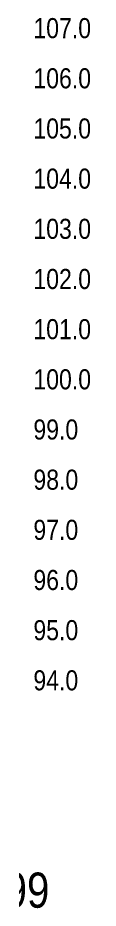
# Model space of a CAD drawing. Extents: x 499040 to 506121, y 6015569 to 6019091.
# Drawn here: x 503758.1 to 503790.1, y 6015613.2 to 6016056.6 of the extents above; entities that cross this region are included whole.
import ezdxf
from ezdxf.enums import TextEntityAlignment as Align

# ---------------------------------------------------------------- set-up
doc = ezdxf.new("R2010")
doc.units = 0
doc.header["$LTSCALE"] = 5
doc.layers.add('L-DETAIL-T', color=3, linetype='Continuous')
doc.layers.add('S-T7', color=7, linetype='Continuous')
doc.styles.add('140', font='ARIALN.TTF', dxfattribs={"height": 15})
doc.styles.add('80', font='ARIALN.TTF', dxfattribs={"height": 10})

msp = doc.modelspace()

# ---------------------------------------------------------------- texts
at = {"layer": 'L-DETAIL-T', "insert": (503450.775, 6015630.906), "char_height": 17.4906, "width": 637.43645, "attachment_point": 2, "rotation": 0, "style": '140'}
msp.add_mtext('CROSS SECTION OF PGI 10.00 P/L R/W PLAN 932 3512 PLA 930499', dxfattribs=at)
at = {"layer": 'S-T7', "style": '80'}
for s, p in [('107.0', (503761.857, 6016051.483)), ('106.0', (503761.857, 6016026.496)), ('105.0', (503761.857, 6016001.509)), ('104.0', (503761.857, 6015976.523)), ('103.0', (503761.857, 6015951.536)), ('102.0', (503761.857, 6015926.55)), ('101.0', (503761.857, 6015901.563)), ('100.0', (503761.857, 6015876.577)), ('99.0', (503761.857, 6015851.59)), ('98.0', (503761.857, 6015826.603)), ('97.0', (503761.857, 6015801.617)), ('96.0', (503761.857, 6015776.63)), ('95.0', (503761.857, 6015751.644)), ('94.0', (503761.857, 6015726.657))]:
    msp.add_text(s, height=9.9946, dxfattribs=at).set_placement(p, align=Align.MIDDLE_LEFT)

doc.saveas('drawing.dxf')
